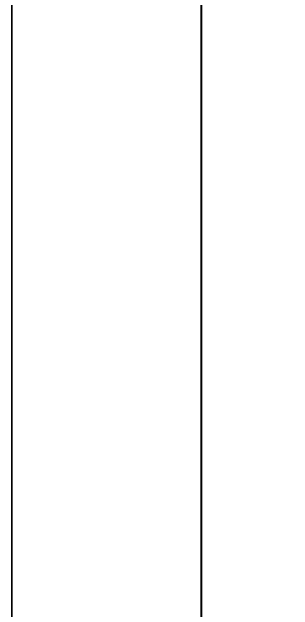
# Model space of a CAD drawing. Extents: x 285329 to 658348, y -83126 to -16980.
# Drawn here: x 326417 to 327094, y -40979 to -39539 of the extents above; entities that cross this region are included whole.
import ezdxf

# ---------------------------------------------------------------- set-up
doc = ezdxf.new("R2010")
doc.units = 0
doc.layers.get('0').update_dxf_attribs({"linetype": 'CONTINUOUS'})
doc.layers.get('DEFPOINTS').update_dxf_attribs({"color": 9, "linetype": 'CONTINUOUS'})
doc.layers.add('COLUMN', color=5, linetype='CONTINUOUS')
doc.layers.add('WALL', color=7, linetype='CONTINUOUS')
doc.layers.add('VIS', color=8, linetype='CONTINUOUS', lineweight=18)
doc.styles.get("Standard").update_dxf_attribs({"font": 'sanss___.ttf', "height": 15})
doc.dimstyles.new('STANDARD$0', dxfattribs={"dimscale": 0, "dimtxt": 50, "dimasz": 8, "dimexe": 15, "dimexo": 0.0625, "dimgap": 2, "dimtad": 1, "dimdec": 0, "dimzin": 0, "dimdsep": 46, "dimtxsty": 'Standard', "dimblk1": 'ARCHTICK', "dimblk2": 'ARCHTICK', "dimsah": 1, "dimcen": 0.09, "dimdle": 15, "dimclrd": 3, "dimclre": 3, "dimclrt": 3, "dimazin": 0, "dimtfac": 1, "dimtdec": 0, "dimtofl": 0, "dimtmove": 1, "dimatfit": 3, "dimldrblk": 'ARCHTICK', "dimfxl": 1.0455, "dimfxlon": 1, "dimtolj": 1, "dimtzin": 0, "dimarcsym": 0})

# ---------------------------------------------------------------- blocks, each defined once
blk = doc.blocks.new('_ARCHTICK')
at = {"color": 0, "linetype": 'ByBlock', "const_width": 0.15}
blk.add_lwpolyline([(-0.5, -0.5), (0.5, 0.5)], dxfattribs=at)
blk = doc.blocks.new('*D2989')
at = {"layer": 'DEFPOINTS', "color": 0, "linetype": 'Continuous', "lineweight": 5, "transparency": 16777216}
for p in [(327031.2, -39223.2), (326872.9, -42934.2), (327031.2, -42934.2)]:
    blk.add_point(p, dxfattribs=at)
at = {"layer": 'WALL', "color": 3, "linetype": 'Continuous', "lineweight": -2, "transparency": 16777216}
for p, q in [((326872.9, -39208.2), (326872.9, -42949.2)), ((326873.9, -39223.2), (326857.9, -39223.2)), ((326873.9, -42934.2), (326857.9, -42934.2))]:
    blk.add_line(p, q, dxfattribs=at)
at = {"layer": 'WALL', "color": 3, "linetype": 'Continuous', "lineweight": -2, "transparency": 16777216, "xscale": 8, "yscale": 8, "zscale": 8}
for p, rotation in [((326872.9, -39223.2), 90), ((326872.9, -42934.2), 270)]:
    blk.add_blockref('_ARCHTICK', p, dxfattribs=dict(at, rotation=rotation))
at = {"layer": 'WALL', "color": 3, "linetype": 'Continuous', "transparency": 16777216, "insert": (326863.1, -41078.7), "char_height": 15, "attachment_point": 5, "rotation": 90}
blk.add_mtext('\\A1;3711', dxfattribs=at)

msp = doc.modelspace()

# ---------------------------------------------------------------- linework, layer by layer
at = {"layer": 'COLUMN', "linetype": 'Continuous', "lineweight": 5}
msp.add_lwpolyline([(330104.53, -38608.69), (330104.53, -43858.69), (326417.03, -43858.69), (326417.03, -38608.69)], close=True, dxfattribs=at)
at = {"layer": 'VIS', "linetype": 'Continuous', "lineweight": 5}
msp.add_line((326417.03, -38608.69), (326417.03, -43858.69), dxfattribs=at)

# ---------------------------------------------------------------- dimensions: what is measured, and where the dimension line sits
at = {"layer": 'WALL', "linetype": 'Continuous'}
dim = msp.add_linear_dim(base=(326872.86, -42934.25), p1=(327031.22, -39223.25), p2=(327031.22, -42934.25), angle=90, dimstyle='STANDARD$0', override={"dimscale": 1}, dxfattribs=at)
dim.commit()
dim.dimension.update_dxf_attribs({"geometry": '*D2989', "text_midpoint": (326863.12, -41078.75)})

doc.saveas('drawing.dxf')
